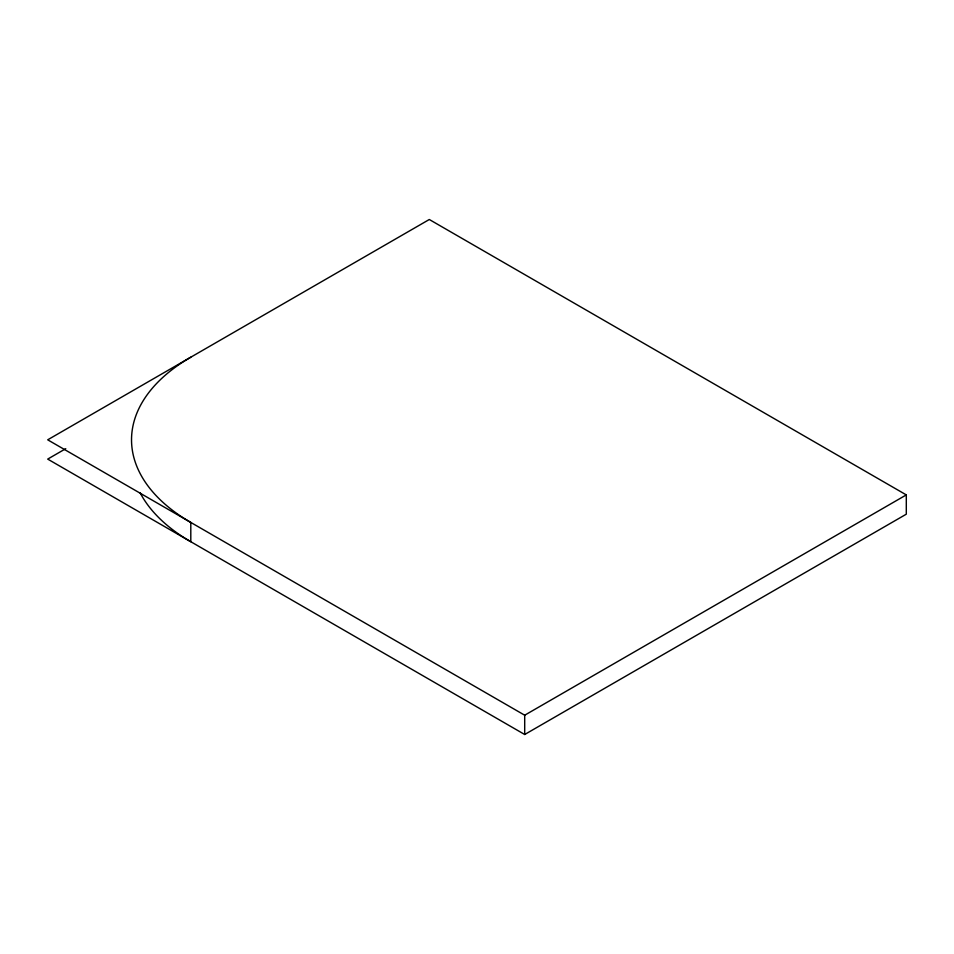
<?xml version="1.0" encoding="UTF-8"?>
<svg xmlns="http://www.w3.org/2000/svg" width="954" height="954" viewBox="0 0 954 954"><rect width="100%" height="100%" fill="white"/><g stroke="black" fill="none" stroke-linecap="round" stroke-linejoin="round"><path stroke-width="1.43" d="M65.754 448.678L47.7 459.101L524.7 734.497L906.3 514.182L906.3 494.899L429.3 219.503L47.7 439.818L524.7 715.214L906.3 494.899M524.7 715.214L524.7 734.497M190.8 357.201A202.379 116.841 0 0 0 190.8 522.434L190.8 541.717A202.379 116.841 0 0 1 140.166 492.872"/></g></svg>
